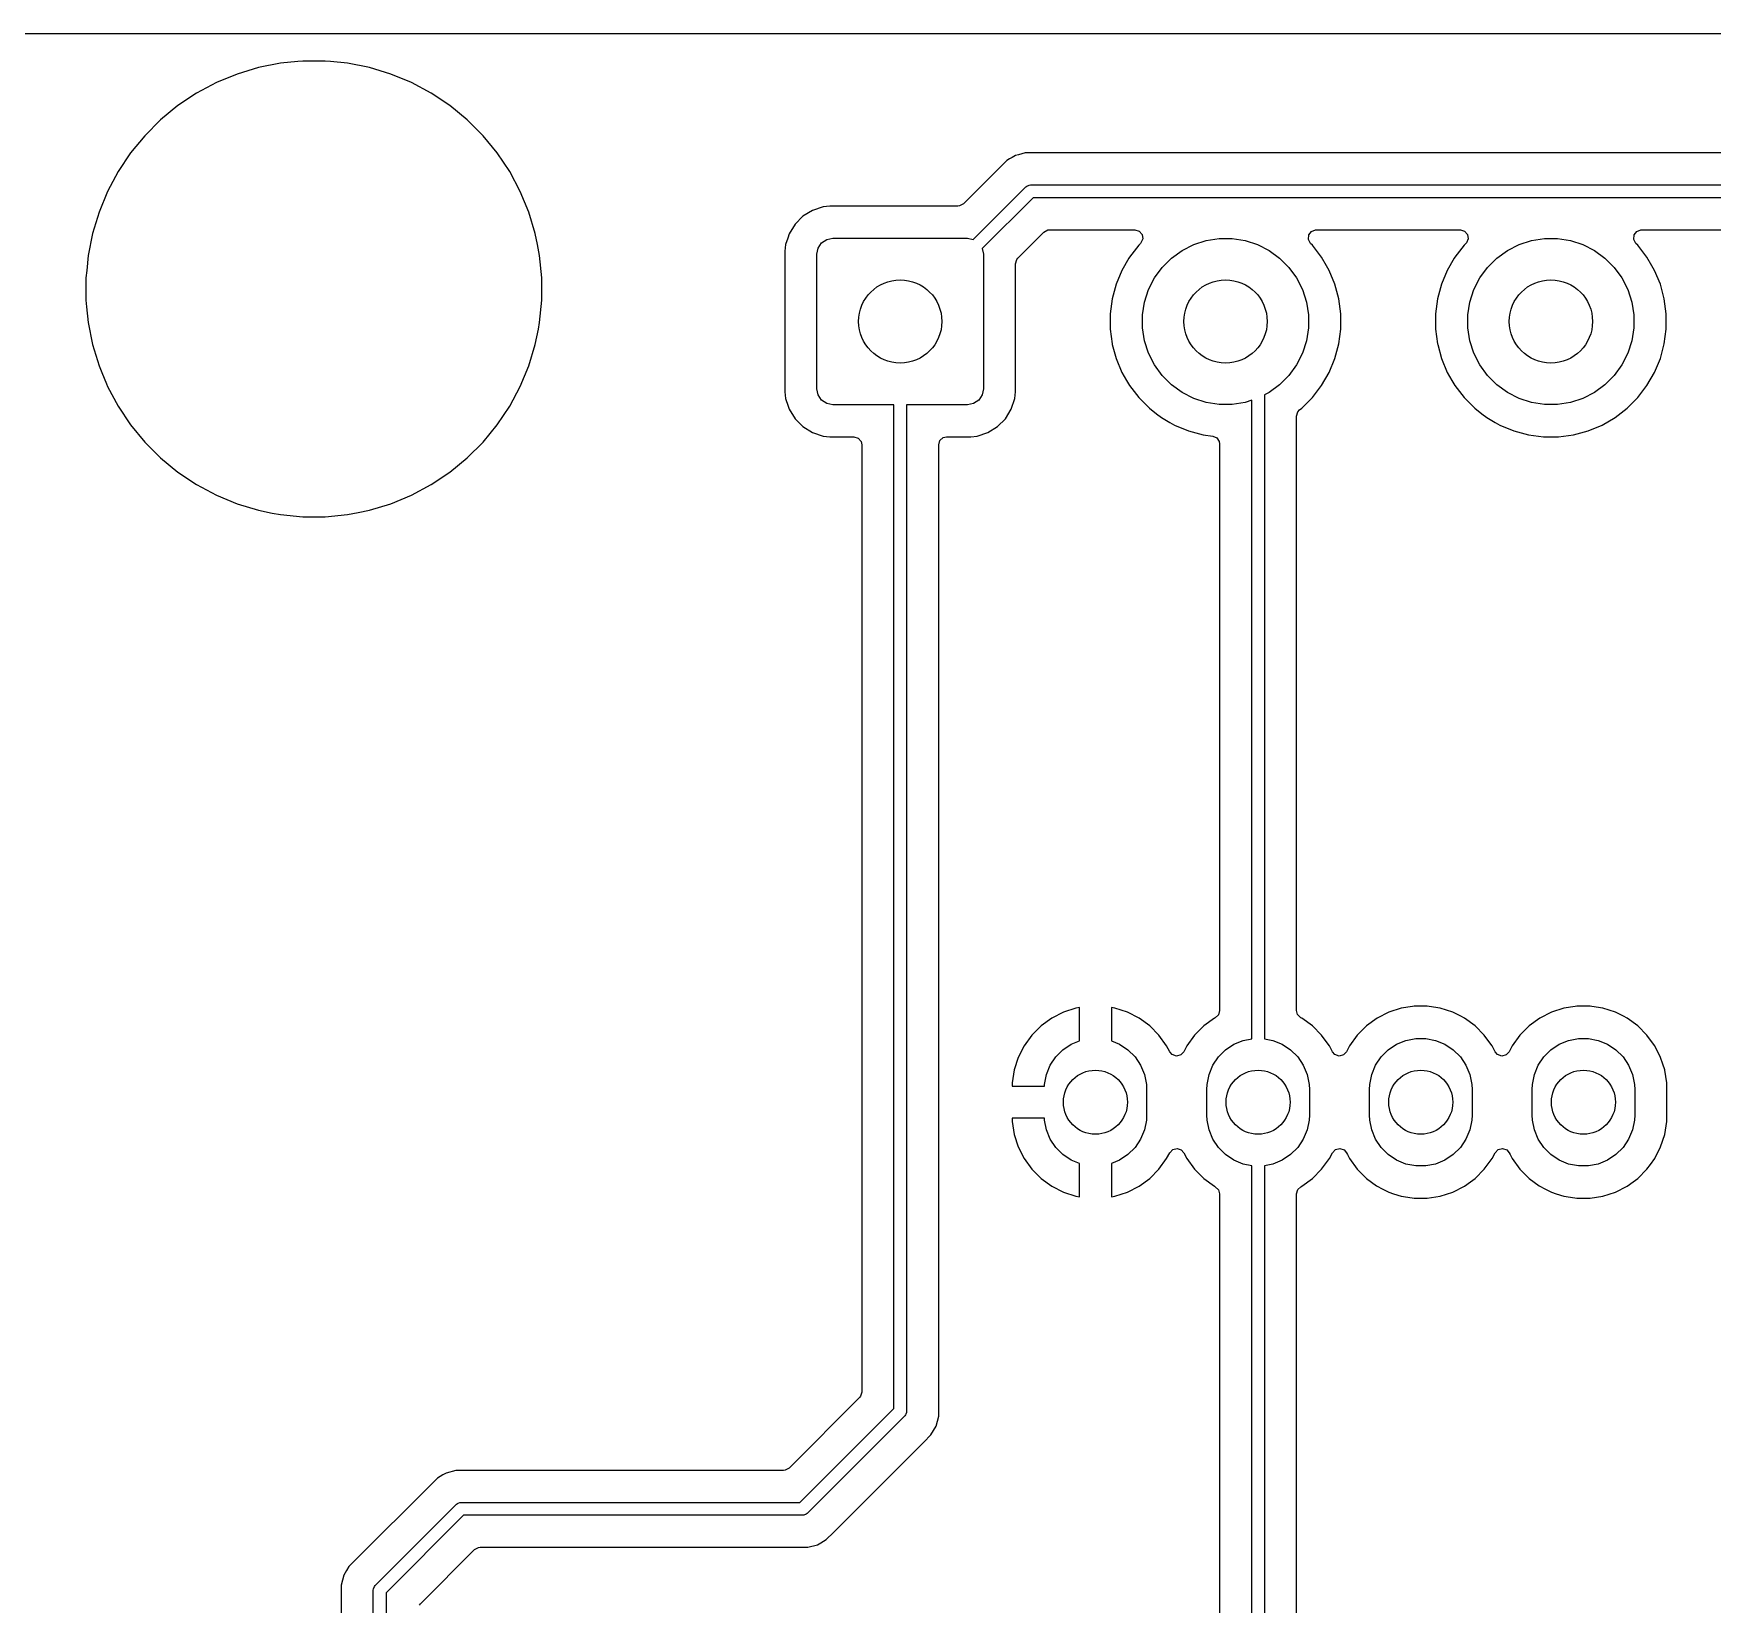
# Model space of a CAD drawing. Extents: x 82 to 229, y -139 to -91.
# Drawn here: x 111.18 to 137.4, y -115.03 to -90.5 of the extents above; entities that cross this region are included whole.
import ezdxf

# ---------------------------------------------------------------- set-up
doc = ezdxf.new("R2010")
doc.units = 0
doc.layers.add('BLACK', color=7, linetype='CONTINUOUS')

msp = doc.modelspace()

# ---------------------------------------------------------------- linework, layer by layer
at = {"layer": 'BLACK', "linetype": 'CONTINUOUS'}
for p, q in [((102.74, -90.5005), (229.3755, -90.5005)), ((115.306132, -90.936662), (115.036592, -90.963209)), ((115.384589, -90.928935), (115.306132, -90.936662)), ((115.734281, -90.928935), (115.384589, -90.928935)), ((115.819113, -90.93729), (115.734281, -90.928935)), ((116.082277, -90.963209), (115.819113, -90.93729)), ((114.358974, -91.132942), (114.035901, -91.266764)), ((114.693619, -91.031429), (114.358974, -91.132942)), ((114.69363, -91.031426), (114.693619, -91.031429)), ((115.036575, -90.963212), (114.69363, -91.031426)), ((115.036592, -90.963209), (115.036575, -90.963212)), ((116.082294, -90.963212), (116.082277, -90.963209)), ((116.425239, -91.031426), (116.082294, -90.963212)), ((116.42525, -91.031429), (116.425239, -91.031426)), ((116.759895, -91.132942), (116.42525, -91.031429)), ((117.082968, -91.266764), (116.759895, -91.132942)), ((113.727496, -91.431611), (113.436754, -91.625879)), ((113.727514, -91.4316), (113.727496, -91.431611)), ((114.035896, -91.266766), (113.727514, -91.4316)), ((114.035901, -91.266764), (114.035896, -91.266766)), ((117.082973, -91.266766), (117.082968, -91.266764)), ((117.391355, -91.4316), (117.082973, -91.266766)), ((117.391362, -91.431604), (117.391355, -91.4316)), ((117.391367, -91.431607), (117.391362, -91.431604)), ((117.682124, -91.625885), (117.391367, -91.431607)), ((113.43674, -91.625889), (113.166425, -91.847731)), ((113.436754, -91.625879), (113.43674, -91.625889)), ((117.682128, -91.625888), (117.682124, -91.625885)), ((117.682129, -91.625889), (117.682128, -91.625888)), ((117.952444, -91.847731), (117.682129, -91.625889)), ((113.166425, -91.847731), (112.919166, -92.09499)), ((118.199703, -92.09499), (117.952444, -91.847731)), ((112.919166, -92.09499), (112.697324, -92.365305)), ((118.199707, -92.094995), (118.199703, -92.09499)), ((118.199708, -92.094996), (118.199707, -92.094995)), ((118.42155, -92.365311), (118.199708, -92.094996)), ((112.697314, -92.365319), (112.503046, -92.656061)), ((112.697324, -92.365305), (112.697314, -92.365319)), ((118.615828, -92.656068), (118.42155, -92.365311)), ((126.377282, -92.483481), (126.265478, -92.595286)), ((126.377285, -92.483479), (126.377282, -92.483481)), ((126.420689, -92.45842), (126.377285, -92.483479)), ((126.464095, -92.43336), (126.420689, -92.45842)), ((126.464096, -92.433359), (126.464095, -92.43336)), ((126.514209, -92.404425), (126.464096, -92.433359)), ((126.51421, -92.404424), (126.514209, -92.404425)), ((126.559587, -92.392265), (126.51421, -92.404424)), ((126.666943, -92.363499), (126.559587, -92.392265)), ((126.825057, -92.363499), (126.666943, -92.363499)), ((126.832653, -92.363499), (126.825057, -92.363499)), ((126.832669, -92.3635), (126.832653, -92.363499)), ((140.629331, -92.3635), (126.832669, -92.3635)), ((112.503035, -92.656079), (112.338201, -92.964461)), ((112.503046, -92.656061), (112.503035, -92.656079)), ((118.780672, -92.964469), (118.615828, -92.656068)), ((126.265478, -92.595286), (125.701582, -93.159181)), ((112.338199, -92.964466), (112.204377, -93.287539)), ((112.338201, -92.964461), (112.338199, -92.964466)), ((118.914493, -93.287541), (118.780672, -92.964469)), ((125.854563, -93.714014), (126.675289, -92.893289)), ((126.675289, -92.893289), (126.690443, -92.880853)), ((126.690443, -92.880853), (126.726491, -92.865921)), ((126.726491, -92.865921), (126.746, -92.864)), ((126.746, -92.864), (140.716, -92.864)), ((112.204377, -93.287539), (112.102864, -93.622184)), ((119.016003, -93.622175), (118.914493, -93.287541)), ((123.344663, -93.261187), (123.195342, -93.353289)), ((123.344668, -93.261185), (123.344663, -93.261187)), ((123.5112, -93.206001), (123.344668, -93.261185)), ((123.511203, -93.206), (123.5112, -93.206001)), ((123.613981, -93.195501), (123.511203, -93.206)), ((123.613998, -93.1955), (123.613981, -93.195501)), ((125.613901, -93.1955), (123.613998, -93.1955)), ((125.640259, -93.192666), (125.613901, -93.1955)), ((125.701582, -93.159181), (125.640259, -93.192666)), ((126.787422, -93.064), (125.995985, -93.855436)), ((140.674578, -93.064), (126.787422, -93.064)), ((123.071289, -93.477342), (122.979187, -93.626663)), ((123.195342, -93.353289), (123.071289, -93.477342)), ((126.958416, -93.600819), (127.019739, -93.567334)), ((127.019739, -93.567334), (127.046097, -93.5645)), ((127.046097, -93.5645), (128.379846, -93.5645)), ((128.379846, -93.5645), (128.446885, -93.584185)), ((131.133844, -93.589233), (131.199308, -93.564816)), ((131.199308, -93.564816), (131.208154, -93.5645)), ((131.208154, -93.5645), (133.459846, -93.5645)), ((133.459846, -93.5645), (133.526885, -93.584185)), ((136.213844, -93.589233), (136.279308, -93.564816)), ((136.279308, -93.564816), (136.288154, -93.5645)), ((136.288154, -93.5645), (138.539846, -93.5645)), ((112.102861, -93.622195), (112.034647, -93.96514)), ((112.102864, -93.622184), (112.102861, -93.622195)), ((119.016004, -93.622181), (119.016003, -93.622175)), ((119.016005, -93.622184), (119.016004, -93.622181)), ((119.016008, -93.622195), (119.016005, -93.622184)), ((119.050023, -93.793204), (119.016008, -93.622195)), ((119.084224, -93.965147), (119.050023, -93.793204)), ((122.924, -93.793204), (122.9135, -93.895983)), ((122.924001, -93.793204), (122.924, -93.793204)), ((122.956756, -93.694355), (122.924001, -93.793203)), ((122.924001, -93.793203), (122.924001, -93.793204)), ((122.979185, -93.626668), (122.956756, -93.694355)), ((122.979187, -93.626663), (122.979185, -93.626668)), ((123.43303, -93.850329), (123.487223, -93.769223)), ((123.487223, -93.769223), (123.568329, -93.71503)), ((123.568329, -93.71503), (123.664, -93.696)), ((123.664, -93.696), (125.764, -93.696)), ((125.764, -93.696), (125.854563, -93.714014)), ((126.550818, -94.008416), (126.958416, -93.600819)), ((128.437406, -93.806302), (128.29373, -93.993545)), ((128.437412, -93.806295), (128.437406, -93.806302)), ((128.467527, -93.776181), (128.437412, -93.806295)), ((128.446885, -93.584185), (128.49264, -93.636989)), ((128.473559, -93.769703), (128.467527, -93.776181)), ((128.502584, -93.706147), (128.473559, -93.769703)), ((128.49264, -93.636989), (128.502584, -93.706147)), ((129.114752, -93.887568), (129.296512, -93.794957)), ((129.296512, -93.794957), (129.490521, -93.731919)), ((129.490521, -93.731919), (129.692003, -93.700007)), ((129.692003, -93.700007), (129.895997, -93.700007)), ((129.895997, -93.700007), (130.097479, -93.731919)), ((130.097479, -93.731919), (130.291488, -93.794957)), ((130.291488, -93.794957), (130.473248, -93.887568)), ((131.086988, -93.714858), (131.091972, -93.645166)), ((131.120473, -93.776181), (131.086988, -93.714858)), ((131.091972, -93.645166), (131.133844, -93.589233)), ((131.150587, -93.806295), (131.120473, -93.776181)), ((131.150592, -93.806301), (131.150587, -93.806295)), ((131.294273, -93.99355), (131.150592, -93.806301)), ((133.517406, -93.806302), (133.37373, -93.993545)), ((133.517412, -93.806295), (133.517406, -93.806302)), ((133.547527, -93.776181), (133.517412, -93.806295)), ((133.526885, -93.584185), (133.57264, -93.636989)), ((133.553559, -93.769703), (133.547527, -93.776181)), ((133.582584, -93.706147), (133.553559, -93.769703)), ((133.57264, -93.636989), (133.582584, -93.706147)), ((134.194752, -93.887568), (134.376512, -93.794957)), ((134.376512, -93.794957), (134.570521, -93.731919)), ((134.570521, -93.731919), (134.772003, -93.700007)), ((134.772003, -93.700007), (134.975997, -93.700007)), ((134.975997, -93.700007), (135.177479, -93.731919)), ((135.177479, -93.731919), (135.371488, -93.794957)), ((135.371488, -93.794957), (135.553248, -93.887568)), ((136.166988, -93.714858), (136.171972, -93.645166)), ((136.200473, -93.776181), (136.166988, -93.714858)), ((136.171972, -93.645166), (136.213844, -93.589233)), ((136.230587, -93.806295), (136.200473, -93.776181)), ((136.230592, -93.806301), (136.230587, -93.806295)), ((136.374273, -93.99355), (136.230592, -93.806301)), ((112.034644, -93.965157), (112.011716, -94.197954)), ((112.034647, -93.96514), (112.034644, -93.965157)), ((119.1185, -94.313154), (119.084224, -93.965147)), ((122.9135, -93.895983), (122.9135, -96.096001)), ((123.414, -93.946), (123.43303, -93.850329)), ((123.414, -96.046), (123.414, -93.946)), ((125.995985, -93.855436), (126.014, -93.946)), ((126.014, -93.946), (126.014, -96.046)), ((126.514499, -94.096096), (126.534184, -94.029058)), ((126.5145, -96.096009), (126.514499, -94.096096)), ((126.534184, -94.029058), (126.550818, -94.008416)), ((128.286014, -94.006909), (128.175719, -94.197943)), ((128.293727, -93.99355), (128.286014, -94.006909)), ((128.29373, -93.993545), (128.293727, -93.993549)), ((128.293727, -93.993549), (128.293727, -93.99355)), ((128.805472, -94.151718), (128.949718, -94.007472)), ((128.949718, -94.007472), (129.114752, -93.887568)), ((130.473248, -93.887568), (130.638282, -94.007472)), ((130.638282, -94.007472), (130.782528, -94.151718)), ((131.370118, -94.124918), (131.294273, -93.99355)), ((133.366014, -94.006909), (133.255719, -94.197943)), ((133.373727, -93.99355), (133.366014, -94.006909)), ((133.37373, -93.993545), (133.373727, -93.993549)), ((133.373727, -93.993549), (133.373727, -93.99355)), ((133.885472, -94.151718), (134.029718, -94.007472)), ((134.029718, -94.007472), (134.194752, -93.887568)), ((135.553248, -93.887568), (135.718282, -94.007472)), ((135.718282, -94.007472), (135.862528, -94.151718)), ((136.450118, -94.124918), (136.374273, -93.99355)), ((112.011716, -94.197954), (112.00037, -94.313154)), ((112.00037, -94.313154), (112.00037, -94.344568)), ((112.00037, -94.344568), (112.00037, -94.662846)), ((119.1185, -94.662846), (119.1185, -94.313154)), ((128.175714, -94.197954), (128.085394, -94.416006)), ((128.175719, -94.197943), (128.175714, -94.197954)), ((128.592957, -94.498512), (128.685568, -94.316752)), ((128.685568, -94.316752), (128.805472, -94.151718)), ((130.782528, -94.151718), (130.902432, -94.316752)), ((130.902432, -94.316752), (130.995043, -94.498512)), ((131.41228, -94.197943), (131.370118, -94.124918)), ((131.412282, -94.197948), (131.41228, -94.197943)), ((131.412284, -94.197951), (131.412282, -94.197948)), ((131.502606, -94.416007), (131.412284, -94.197951)), ((133.255714, -94.197954), (133.165394, -94.416006)), ((133.255719, -94.197943), (133.255714, -94.197954)), ((133.672957, -94.498512), (133.765568, -94.316752)), ((133.765568, -94.316752), (133.885472, -94.151718)), ((135.862528, -94.151718), (135.982432, -94.316752)), ((135.982432, -94.316752), (136.075043, -94.498512)), ((136.49228, -94.197943), (136.450118, -94.124918)), ((136.492282, -94.197948), (136.49228, -94.197943)), ((136.492284, -94.197951), (136.492282, -94.197948)), ((136.582606, -94.416007), (136.492284, -94.197951)), ((128.085394, -94.416006), (128.024306, -94.643989)), ((128.529919, -94.692521), (128.592957, -94.498512)), ((130.995043, -94.498512), (131.058081, -94.692521)), ((131.563693, -94.643986), (131.502606, -94.416007)), ((133.165394, -94.416006), (133.104306, -94.643989)), ((133.609919, -94.692521), (133.672957, -94.498512)), ((136.075043, -94.498512), (136.138081, -94.692521)), ((136.643693, -94.643986), (136.582606, -94.416007)), ((112.00037, -94.662846), (112.010673, -94.767455)), ((112.010673, -94.767455), (112.034644, -95.010842)), ((119.084224, -95.010853), (119.1185, -94.662846)), ((127.993501, -94.877979), (127.9935, -94.877995)), ((127.9935, -94.877995), (127.9935, -95.114004)), ((128.024306, -94.643989), (127.993501, -94.877979)), ((128.498007, -94.894003), (128.529919, -94.692521)), ((128.498007, -95.097997), (128.498007, -94.894003)), ((131.058081, -94.692521), (131.089993, -94.894003)), ((131.089993, -94.894003), (131.089993, -95.097997)), ((131.5945, -94.877989), (131.563693, -94.643986)), ((131.5945, -95.114011), (131.5945, -94.877989)), ((133.073501, -94.877979), (133.0735, -94.877995)), ((133.0735, -94.877995), (133.0735, -95.114004)), ((133.104306, -94.643989), (133.073501, -94.877979)), ((133.578007, -94.894003), (133.609919, -94.692521)), ((133.578007, -95.097997), (133.578007, -94.894003)), ((136.138081, -94.692521), (136.169993, -94.894003)), ((136.169993, -94.894003), (136.169993, -95.097997)), ((136.6745, -94.877989), (136.643693, -94.643986)), ((136.6745, -95.114011), (136.6745, -94.877989)), ((112.034644, -95.010842), (112.034647, -95.010859)), ((112.034647, -95.010859), (112.102861, -95.353804)), ((119.016008, -95.353804), (119.063703, -95.11402)), ((119.063703, -95.11402), (119.084224, -95.010853)), ((127.9935, -95.114004), (127.993501, -95.11402)), ((127.993501, -95.11402), (128.024293, -95.347914)), ((128.529919, -95.299479), (128.498007, -95.097997)), ((131.089993, -95.097997), (131.058081, -95.299479)), ((131.563693, -95.348014), (131.5945, -95.114011)), ((133.0735, -95.114004), (133.073501, -95.11402)), ((133.073501, -95.11402), (133.104293, -95.347914)), ((133.609919, -95.299479), (133.578007, -95.097997)), ((136.169993, -95.097997), (136.138081, -95.299479)), ((136.643693, -95.348014), (136.6745, -95.114011)), ((112.102861, -95.353804), (112.102864, -95.353815)), ((112.102864, -95.353815), (112.204377, -95.68846)), ((118.914493, -95.688459), (119.016003, -95.353825)), ((119.016003, -95.353825), (119.016005, -95.353815)), ((119.016005, -95.353815), (119.016008, -95.353804)), ((128.024293, -95.347914), (128.024307, -95.348014)), ((128.024307, -95.348014), (128.025861, -95.353815)), ((128.025861, -95.353815), (128.085394, -95.575993)), ((128.592957, -95.493488), (128.529919, -95.299479)), ((131.058081, -95.299479), (130.995043, -95.493488)), ((131.502606, -95.575993), (131.563693, -95.348014)), ((133.104293, -95.347914), (133.104307, -95.348014)), ((133.104307, -95.348014), (133.105861, -95.353815)), ((133.105861, -95.353815), (133.165394, -95.575993)), ((133.672957, -95.493488), (133.609919, -95.299479)), ((136.138081, -95.299479), (136.075043, -95.493488)), ((136.582606, -95.575993), (136.643693, -95.348014)), ((128.085394, -95.575993), (128.175714, -95.794045)), ((128.685568, -95.675248), (128.592957, -95.493488)), ((128.805472, -95.840282), (128.685568, -95.675248)), ((130.902432, -95.675248), (130.782528, -95.840282)), ((130.995043, -95.493488), (130.902432, -95.675248)), ((131.412284, -95.794049), (131.502606, -95.575993)), ((133.165394, -95.575993), (133.255714, -95.794045)), ((133.765568, -95.675248), (133.672957, -95.493488)), ((133.885472, -95.840282), (133.765568, -95.675248)), ((135.982432, -95.675248), (135.862528, -95.840282)), ((136.075043, -95.493488), (135.982432, -95.675248)), ((136.492284, -95.794049), (136.582606, -95.575993)), ((112.204377, -95.68846), (112.248022, -95.793828)), ((112.248022, -95.793828), (112.320282, -95.968279)), ((118.780672, -96.011531), (118.914493, -95.688459)), ((128.175714, -95.794045), (128.175719, -95.794056)), ((128.175719, -95.794056), (128.246677, -95.916957)), ((128.246677, -95.916957), (128.293727, -95.99845)), ((128.949718, -95.984528), (128.805472, -95.840282)), ((130.782528, -95.840282), (130.638282, -95.984528)), ((131.294273, -95.99845), (131.412284, -95.794049)), ((133.255714, -95.794045), (133.255719, -95.794056)), ((133.255719, -95.794056), (133.326677, -95.916957)), ((133.326677, -95.916957), (133.373727, -95.99845)), ((134.029718, -95.984528), (133.885472, -95.840282)), ((135.862528, -95.840282), (135.718282, -95.984528)), ((136.374273, -95.99845), (136.492284, -95.794049)), ((112.320282, -95.968279), (112.338199, -96.011533)), ((112.338199, -96.011533), (112.338201, -96.011538)), ((112.338201, -96.011538), (112.503035, -96.31992)), ((118.615828, -96.319932), (118.780672, -96.011531)), ((122.9135, -96.096001), (122.913501, -96.096018)), ((122.913501, -96.096018), (122.924, -96.198796)), ((122.924, -96.198796), (122.924001, -96.198799)), ((122.924001, -96.198799), (122.964137, -96.31992)), ((123.43303, -96.141671), (123.414, -96.046)), ((123.487223, -96.222777), (123.43303, -96.141671)), ((125.99497, -96.141671), (125.940777, -96.222777)), ((126.014, -96.046), (125.99497, -96.141671)), ((126.448814, -96.365334), (126.503999, -96.198797)), ((126.503999, -96.198797), (126.5145, -96.096009)), ((128.293727, -95.99845), (128.293729, -95.998453)), ((128.293729, -95.998453), (128.29373, -95.998454)), ((128.29373, -95.998454), (128.437406, -96.185697)), ((128.437406, -96.185697), (128.437412, -96.185704)), ((128.437412, -96.185704), (128.604295, -96.352587)), ((129.114752, -96.104432), (128.949718, -95.984528)), ((129.296512, -96.197043), (129.114752, -96.104432)), ((129.490521, -96.260081), (129.296512, -96.197043)), ((130.473248, -96.104432), (130.402, -96.140734)), ((130.402, -96.140734), (130.402, -106.196145)), ((130.638282, -95.984528), (130.473248, -96.104432)), ((130.983699, -96.352592), (131.150592, -96.185699)), ((131.150592, -96.185699), (131.294273, -95.99845)), ((133.373727, -95.99845), (133.373729, -95.998453)), ((133.373729, -95.998453), (133.37373, -95.998454)), ((133.37373, -95.998454), (133.517406, -96.185697)), ((133.517406, -96.185697), (133.517412, -96.185704)), ((133.517412, -96.185704), (133.684295, -96.352587)), ((134.194752, -96.104432), (134.029718, -95.984528)), ((134.376512, -96.197043), (134.194752, -96.104432)), ((134.570521, -96.260081), (134.376512, -96.197043)), ((135.371488, -96.197043), (135.177479, -96.260081)), ((135.553248, -96.104432), (135.371488, -96.197043)), ((135.718282, -95.984528), (135.553248, -96.104432)), ((136.063699, -96.352592), (136.230592, -96.185699)), ((136.230592, -96.185699), (136.374273, -95.99845)), ((112.503035, -96.31992), (112.503046, -96.319938)), ((112.503046, -96.319938), (112.697314, -96.61068)), ((118.42155, -96.610689), (118.615828, -96.319932)), ((122.964137, -96.31992), (122.979186, -96.365334)), ((122.979186, -96.365334), (123.071288, -96.514656)), ((123.568329, -96.27697), (123.487223, -96.222777)), ((123.664, -96.296), (123.568329, -96.27697)), ((124.614, -96.296), (123.664, -96.296)), ((124.614, -111.972578), (124.614, -96.296)), ((125.764, -96.296), (124.814, -96.296)), ((124.814, -96.296), (124.814, -112.014)), ((125.859671, -96.27697), (125.764, -96.296)), ((125.940777, -96.222777), (125.859671, -96.27697)), ((126.356712, -96.514656), (126.448814, -96.365334)), ((128.604295, -96.352587), (128.604302, -96.352593)), ((128.604302, -96.352593), (128.714306, -96.437001)), ((128.714306, -96.437001), (128.79155, -96.496273)), ((129.692003, -96.291993), (129.490521, -96.260081)), ((129.895997, -96.291993), (129.692003, -96.291993)), ((130.097479, -96.260081), (129.895997, -96.291993)), ((130.202, -96.226119), (130.097479, -96.260081)), ((130.202, -106.196145), (130.202, -96.226119)), ((130.9025, -96.476048), (130.922185, -96.409009)), ((130.922185, -96.409009), (130.951015, -96.377671)), ((130.951015, -96.377671), (130.983699, -96.352592)), ((133.684295, -96.352587), (133.684302, -96.352593)), ((133.684302, -96.352593), (133.794306, -96.437001)), ((133.794306, -96.437001), (133.87155, -96.496273)), ((134.772003, -96.291993), (134.570521, -96.260081)), ((134.975997, -96.291993), (134.772003, -96.291993)), ((135.177479, -96.260081), (134.975997, -96.291993)), ((135.87645, -96.496273), (136.063699, -96.352592)), ((112.697314, -96.61068), (112.697324, -96.610694)), ((112.697324, -96.610694), (112.919166, -96.881009)), ((118.199708, -96.881004), (118.42155, -96.610689)), ((123.071288, -96.514656), (123.195344, -96.638712)), ((123.195344, -96.638712), (123.344666, -96.730814)), ((126.083334, -96.730814), (126.232656, -96.638712)), ((126.232656, -96.638712), (126.356712, -96.514656)), ((128.79155, -96.496273), (128.922918, -96.572118)), ((128.922918, -96.572118), (128.995943, -96.61428)), ((128.995943, -96.61428), (128.995948, -96.614282)), ((128.995948, -96.614282), (128.995951, -96.614284)), ((128.995951, -96.614284), (129.214007, -96.704606)), ((129.214007, -96.704606), (129.441986, -96.765693)), ((130.9025, -105.758397), (130.9025, -96.476048)), ((133.87155, -96.496273), (134.002918, -96.572118)), ((134.002918, -96.572118), (134.075943, -96.61428)), ((134.075943, -96.61428), (134.075948, -96.614282)), ((134.075948, -96.614282), (134.075951, -96.614284)), ((134.075951, -96.614284), (134.294007, -96.704606)), ((134.294007, -96.704606), (134.521986, -96.765693)), ((135.226014, -96.765693), (135.453993, -96.704606)), ((135.453993, -96.704606), (135.672049, -96.614284)), ((135.672049, -96.614284), (135.87645, -96.496273)), ((112.919166, -96.881009), (113.166425, -97.128268)), ((117.952439, -97.128273), (118.199708, -96.881004)), ((123.344666, -96.730814), (123.511203, -96.785999)), ((123.511203, -96.785999), (123.613991, -96.7965)), ((123.613991, -96.7965), (123.9895, -96.796499)), ((123.9895, -96.796499), (124.056539, -96.816183)), ((124.056539, -96.816183), (124.102294, -96.868987)), ((124.102294, -96.868987), (124.1135, -96.920499)), ((124.1135, -96.920499), (124.1135, -111.713903)), ((125.3145, -96.920499), (125.334185, -96.85346)), ((125.3145, -112.093057), (125.3145, -96.920499)), ((125.334185, -96.85346), (125.386989, -96.807705)), ((125.386989, -96.807705), (125.4385, -96.796499)), ((125.4385, -96.796499), (125.814002, -96.796499)), ((125.814002, -96.796499), (125.814008, -96.796499)), ((125.814008, -96.796499), (125.916797, -96.785999)), ((125.916797, -96.785999), (126.083334, -96.730814)), ((129.441986, -96.765693), (129.593686, -96.785664)), ((129.593686, -96.785664), (129.657582, -96.81393)), ((129.657582, -96.81393), (129.696053, -96.872255)), ((129.696053, -96.872255), (129.7015, -96.908603)), ((129.7015, -96.908603), (129.7015, -105.758397)), ((134.521986, -96.765693), (134.755989, -96.7965)), ((134.755989, -96.7965), (134.755996, -96.7965)), ((134.755996, -96.7965), (134.992004, -96.7965)), ((134.992004, -96.7965), (134.992011, -96.7965)), ((134.992011, -96.7965), (135.226014, -96.765693)), ((113.166425, -97.128268), (113.16643, -97.128272)), ((113.16643, -97.128272), (113.166431, -97.128273)), ((113.166431, -97.128273), (113.436746, -97.350115)), ((117.682124, -97.350115), (117.952439, -97.128273)), ((113.436746, -97.350115), (113.727503, -97.544393)), ((117.391367, -97.544393), (117.682124, -97.350115)), ((113.727503, -97.544393), (113.727512, -97.544398)), ((113.727512, -97.544398), (113.727514, -97.544399)), ((113.727514, -97.544399), (114.035896, -97.709233)), ((114.035896, -97.709233), (114.035898, -97.709233)), ((114.035898, -97.709233), (114.035904, -97.709237)), ((114.035904, -97.709237), (114.358976, -97.843058)), ((116.759894, -97.843058), (117.082966, -97.709237)), ((117.082966, -97.709237), (117.391367, -97.544393)), ((114.358976, -97.843058), (114.69361, -97.944568)), ((114.69361, -97.944568), (114.693616, -97.944569)), ((114.693616, -97.944569), (114.693619, -97.94457)), ((114.693619, -97.94457), (114.69363, -97.944573)), ((114.69363, -97.944573), (114.908686, -97.987349)), ((114.908686, -97.987349), (115.036582, -98.012789)), ((115.036582, -98.012789), (115.384589, -98.047065)), ((115.734281, -98.047065), (116.082288, -98.012789)), ((116.082288, -98.012789), (116.252047, -97.979021)), ((116.252047, -97.979021), (116.425239, -97.944573)), ((116.425239, -97.944573), (116.42525, -97.94457)), ((116.42525, -97.944569), (116.42526, -97.944568)), ((116.42525, -97.94457), (116.42525, -97.944569)), ((116.42526, -97.944568), (116.759894, -97.843058)), ((115.384589, -98.047065), (115.384592, -98.047065)), ((115.384592, -98.047065), (115.734278, -98.047065)), ((115.734278, -98.047065), (115.734281, -98.047065)), ((127.08065, -105.87614), (126.915105, -105.996417)), ((127.26297, -105.783244), (127.08065, -105.87614)), ((127.457586, -105.720009), (127.26297, -105.783244)), ((127.512, -105.71139), (127.457586, -105.720009)), ((127.512, -106.229809), (127.512, -105.71139)), ((128.066413, -105.720009), (128.012, -105.71139)), ((128.012, -105.71139), (128.012, -106.229809)), ((128.261029, -105.783244), (128.066413, -105.720009)), ((128.443349, -105.87614), (128.261029, -105.783244)), ((128.608895, -105.996417), (128.443349, -105.87614)), ((129.620389, -105.875712), (129.454786, -105.996028)), ((129.6338, -105.868879), (129.620389, -105.875712)), ((129.681815, -105.825436), (129.6338, -105.868879)), ((129.7015, -105.758397), (129.681815, -105.825436)), ((130.919406, -105.820903), (130.9025, -105.758397)), ((130.9702, -105.868879), (130.919406, -105.820903)), ((130.98361, -105.875712), (130.9702, -105.868879)), ((131.149213, -105.996028), (130.98361, -105.875712)), ((132.160386, -105.875715), (131.994786, -105.996028)), ((132.342776, -105.782781), (132.160386, -105.875715)), ((132.537465, -105.719522), (132.342776, -105.782781)), ((132.715329, -105.691351), (132.537465, -105.719522)), ((132.739648, -105.6875), (132.715329, -105.691351)), ((132.944352, -105.6875), (132.739648, -105.6875)), ((132.971995, -105.691878), (132.944352, -105.6875)), ((133.146534, -105.719522), (132.971995, -105.691878)), ((133.341223, -105.782781), (133.146534, -105.719522)), ((133.466653, -105.846691), (133.341223, -105.782781)), ((133.52361, -105.875713), (133.466653, -105.846691)), ((133.523612, -105.875714), (133.52361, -105.875713)), ((133.523613, -105.875715), (133.523612, -105.875714)), ((133.689213, -105.996028), (133.523613, -105.875715)), ((134.700386, -105.875715), (134.534786, -105.996028)), ((134.882776, -105.782781), (134.700386, -105.875715)), ((135.077465, -105.719522), (134.882776, -105.782781)), ((135.255329, -105.691351), (135.077465, -105.719522)), ((135.279648, -105.6875), (135.255329, -105.691351)), ((135.484352, -105.6875), (135.279648, -105.6875)), ((135.511995, -105.691878), (135.484352, -105.6875)), ((135.686534, -105.719522), (135.511995, -105.691878)), ((135.881223, -105.782781), (135.686534, -105.719522)), ((136.006653, -105.846691), (135.881223, -105.782781)), ((136.06361, -105.875713), (136.006653, -105.846691)), ((136.063612, -105.875714), (136.06361, -105.875713)), ((136.063613, -105.875715), (136.063612, -105.875714)), ((136.229213, -105.996028), (136.063613, -105.875715)), ((126.770417, -106.141105), (126.65014, -106.30665)), ((126.915104, -105.996417), (126.770417, -106.141104)), ((126.770417, -106.141104), (126.770417, -106.141105)), ((126.915105, -105.996417), (126.915104, -105.996417)), ((128.753582, -106.141104), (128.608895, -105.996417)), ((128.753582, -106.141105), (128.753582, -106.141104)), ((128.873861, -106.306652), (128.753582, -106.141105)), ((129.310028, -106.140786), (129.189713, -106.306388)), ((129.454786, -105.996028), (129.310028, -106.140786)), ((131.293971, -106.140786), (131.149213, -105.996028)), ((131.397508, -106.283296), (131.293971, -106.140786)), ((131.850028, -106.140786), (131.729715, -106.306386)), ((131.994786, -105.996028), (131.850028, -106.140786)), ((133.833971, -106.140786), (133.689213, -105.996028)), ((133.937508, -106.283296), (133.833971, -106.140786)), ((134.390028, -106.140786), (134.269715, -106.306386)), ((134.534786, -105.996028), (134.390028, -106.140786)), ((136.373971, -106.140786), (136.229213, -105.996028)), ((136.477508, -106.283296), (136.373971, -106.140786)), ((126.65014, -106.30665), (126.557244, -106.488968)), ((127.143592, -106.480485), (127.254485, -106.369592)), ((127.254485, -106.369592), (127.384883, -106.282463)), ((127.384883, -106.282463), (127.512, -106.229809)), ((128.012, -106.229809), (128.139117, -106.282463)), ((128.139117, -106.282463), (128.269515, -106.369592)), ((128.269515, -106.369592), (128.380408, -106.480485)), ((128.921234, -106.399628), (128.873861, -106.306652)), ((128.960272, -106.444682), (128.921234, -106.399628)), ((129.142203, -106.39963), (129.094228, -106.450426)), ((129.189713, -106.306388), (129.142203, -106.39963)), ((129.683592, -106.480485), (129.794485, -106.369592)), ((129.794485, -106.369592), (129.924883, -106.282463)), ((129.924883, -106.282463), (130.069772, -106.222448)), ((130.069772, -106.222448), (130.202, -106.196145)), ((130.402, -106.196145), (130.534228, -106.222448)), ((130.534228, -106.222448), (130.679117, -106.282463)), ((130.679117, -106.282463), (130.809515, -106.369592)), ((130.809515, -106.369592), (130.920408, -106.480485)), ((131.414287, -106.30639), (131.397508, -106.283296)), ((131.414419, -106.30665), (131.414287, -106.30639)), ((131.461515, -106.39908), (131.414419, -106.30665)), ((131.500554, -106.444134), (131.461515, -106.39908)), ((131.682485, -106.39908), (131.63451, -106.449876)), ((131.729715, -106.306386), (131.682485, -106.39908)), ((132.223592, -106.480485), (132.334485, -106.369592)), ((132.334485, -106.369592), (132.464883, -106.282463)), ((132.464883, -106.282463), (132.609772, -106.222448)), ((132.609772, -106.222448), (132.763586, -106.191852)), ((132.763586, -106.191852), (132.920414, -106.191852)), ((132.920414, -106.191852), (133.074228, -106.222448)), ((133.074228, -106.222448), (133.219117, -106.282463)), ((133.219117, -106.282463), (133.349515, -106.369592)), ((133.349515, -106.369592), (133.460408, -106.480485)), ((133.954287, -106.30639), (133.937508, -106.283296)), ((133.954419, -106.30665), (133.954287, -106.30639)), ((134.001515, -106.39908), (133.954419, -106.30665)), ((134.040554, -106.444134), (134.001515, -106.39908)), ((134.222485, -106.39908), (134.17451, -106.449876)), ((134.269715, -106.306386), (134.222485, -106.39908)), ((134.763592, -106.480485), (134.874485, -106.369592)), ((134.874485, -106.369592), (135.004883, -106.282463)), ((135.004883, -106.282463), (135.149772, -106.222448)), ((135.149772, -106.222448), (135.303586, -106.191852)), ((135.303586, -106.191852), (135.460414, -106.191852)), ((135.460414, -106.191852), (135.614228, -106.222448)), ((135.614228, -106.222448), (135.759117, -106.282463)), ((135.759117, -106.282463), (135.889515, -106.369592)), ((135.889515, -106.369592), (136.000408, -106.480485)), ((136.494287, -106.30639), (136.477508, -106.283296)), ((136.494419, -106.30665), (136.494287, -106.30639)), ((136.587218, -106.488776), (136.494419, -106.30665)), ((126.494009, -106.683582), (126.462, -106.885682)), ((126.557244, -106.488968), (126.494009, -106.683582)), ((126.996448, -106.755772), (127.056463, -106.610883)), ((127.056463, -106.610883), (127.143592, -106.480485)), ((128.380408, -106.480485), (128.467537, -106.610883)), ((128.467537, -106.610883), (128.527552, -106.755772)), ((129.026407, -106.46722), (128.960272, -106.444682)), ((129.094228, -106.450426), (129.026407, -106.46722)), ((129.536448, -106.755772), (129.596463, -106.610883)), ((129.596463, -106.610883), (129.683592, -106.480485)), ((130.920408, -106.480485), (131.007537, -106.610883)), ((131.007537, -106.610883), (131.067552, -106.755772)), ((131.566689, -106.466671), (131.500554, -106.444134)), ((131.63451, -106.449876), (131.566689, -106.466671)), ((132.076448, -106.755772), (132.136463, -106.610883)), ((132.136463, -106.610883), (132.223592, -106.480485)), ((133.460408, -106.480485), (133.547537, -106.610883)), ((133.547537, -106.610883), (133.607552, -106.755772)), ((134.106689, -106.466671), (134.040554, -106.444134)), ((134.17451, -106.449876), (134.106689, -106.466671)), ((134.616448, -106.755772), (134.676463, -106.610883)), ((134.676463, -106.610883), (134.763592, -106.480485)), ((136.000408, -106.480485), (136.087537, -106.610883)), ((136.087537, -106.610883), (136.147552, -106.755772)), ((136.587218, -106.488778), (136.587218, -106.488776)), ((136.58722, -106.488781), (136.587218, -106.488778)), ((136.621127, -106.593137), (136.58722, -106.488781)), ((136.650477, -106.683465), (136.621127, -106.593137)), ((136.651195, -106.688), (136.650477, -106.683465)), ((136.6825, -106.885648), (136.651195, -106.688)), ((126.462, -106.885682), (126.462, -106.938)), ((126.462, -106.938), (126.964456, -106.938)), ((126.964456, -106.938), (126.965852, -106.909586)), ((126.965852, -106.909586), (126.996448, -106.755772)), ((128.527552, -106.755772), (128.558148, -106.909586)), ((128.558148, -106.909586), (128.562, -106.988)), ((129.502, -106.988), (129.505852, -106.909586)), ((129.505852, -106.909586), (129.536448, -106.755772)), ((131.067552, -106.755772), (131.098148, -106.909586)), ((131.098148, -106.909586), (131.102, -106.988)), ((132.042, -106.988), (132.045852, -106.909586)), ((132.045852, -106.909586), (132.076448, -106.755772)), ((133.607552, -106.755772), (133.638148, -106.909586)), ((133.638148, -106.909586), (133.642, -106.988)), ((134.582, -106.988), (134.585852, -106.909586)), ((134.585852, -106.909586), (134.616448, -106.755772)), ((136.147552, -106.755772), (136.178148, -106.909586)), ((136.178148, -106.909586), (136.182, -106.988)), ((136.6825, -107.490352), (136.6825, -106.885648)), ((128.562, -106.988), (128.562, -107.388)), ((129.502, -107.388), (129.502, -106.988)), ((131.102, -106.988), (131.102, -107.388)), ((132.042, -107.388), (132.042, -106.988)), ((133.642, -106.988), (133.642, -107.388)), ((134.582, -107.388), (134.582, -106.988)), ((136.182, -106.988), (136.182, -107.388)), ((126.462, -107.438), (126.462, -107.490317)), ((126.964456, -107.438), (126.462, -107.438)), ((126.965852, -107.466414), (126.964456, -107.438)), ((126.996448, -107.620228), (126.965852, -107.466414)), ((128.558148, -107.466414), (128.527552, -107.620228)), ((128.562, -107.388), (128.558148, -107.466414)), ((129.505852, -107.466414), (129.502, -107.388)), ((129.536448, -107.620228), (129.505852, -107.466414)), ((131.098148, -107.466414), (131.067552, -107.620228)), ((131.102, -107.388), (131.098148, -107.466414)), ((132.045852, -107.466414), (132.042, -107.388)), ((132.076448, -107.620228), (132.045852, -107.466414)), ((133.638148, -107.466414), (133.607552, -107.620228)), ((133.642, -107.388), (133.638148, -107.466414)), ((134.585852, -107.466414), (134.582, -107.388)), ((134.616448, -107.620228), (134.585852, -107.466414)), ((136.178148, -107.466414), (136.147552, -107.620228)), ((136.182, -107.388), (136.178148, -107.466414)), ((126.462, -107.490317), (126.494009, -107.692417)), ((126.494009, -107.692417), (126.557244, -107.887031)), ((127.056463, -107.765117), (126.996448, -107.620228)), ((128.527552, -107.620228), (128.467537, -107.765117)), ((129.596463, -107.765117), (129.536448, -107.620228)), ((131.067552, -107.620228), (131.007537, -107.765117)), ((132.136463, -107.765117), (132.076448, -107.620228)), ((133.607552, -107.620228), (133.547537, -107.765117)), ((134.676463, -107.765117), (134.616448, -107.620228)), ((136.147552, -107.620228), (136.087537, -107.765117)), ((136.58722, -107.887219), (136.650477, -107.692534)), ((136.650477, -107.692534), (136.6825, -107.490352)), ((126.557244, -107.887031), (126.65014, -108.069349)), ((127.143592, -107.895515), (127.056463, -107.765117)), ((127.254485, -108.006408), (127.143592, -107.895515)), ((128.380408, -107.895515), (128.269515, -108.006408)), ((128.467537, -107.765117), (128.380408, -107.895515)), ((128.873861, -108.069347), (128.921234, -107.976371)), ((128.921234, -107.976371), (128.969208, -107.925575)), ((128.969208, -107.925575), (129.037028, -107.908779)), ((129.037028, -107.908779), (129.103164, -107.931316)), ((129.103164, -107.931316), (129.142203, -107.976369)), ((129.142203, -107.976369), (129.189713, -108.069611)), ((129.683592, -107.895515), (129.596463, -107.765117)), ((129.794485, -108.006408), (129.683592, -107.895515)), ((130.920408, -107.895515), (130.809515, -108.006408)), ((131.007537, -107.765117), (130.920408, -107.895515)), ((131.414287, -108.06961), (131.461516, -107.976917)), ((131.461516, -107.976917), (131.509489, -107.926123)), ((131.509489, -107.926123), (131.57731, -107.909328)), ((131.57731, -107.909328), (131.643445, -107.931865)), ((131.643445, -107.931865), (131.682483, -107.976917)), ((131.682483, -107.976917), (131.696377, -108.004184)), ((132.223592, -107.895515), (132.136463, -107.765117)), ((132.334485, -108.006408), (132.223592, -107.895515)), ((133.460408, -107.895515), (133.349515, -108.006408)), ((133.547537, -107.765117), (133.460408, -107.895515)), ((133.954287, -108.06961), (134.001516, -107.976917)), ((134.001516, -107.976917), (134.049489, -107.926123)), ((134.049489, -107.926123), (134.11731, -107.909328)), ((134.11731, -107.909328), (134.183445, -107.931865)), ((134.183445, -107.931865), (134.222483, -107.976917)), ((134.222483, -107.976917), (134.236377, -108.004184)), ((134.763592, -107.895515), (134.676463, -107.765117)), ((134.874485, -108.006408), (134.763592, -107.895515)), ((136.000408, -107.895515), (135.889515, -108.006408)), ((136.087537, -107.765117), (136.000408, -107.895515)), ((136.494287, -108.06961), (136.58722, -107.887219)), ((126.65014, -108.069349), (126.770417, -108.234894)), ((126.770417, -108.234894), (126.770417, -108.234895)), ((126.770417, -108.234895), (126.915104, -108.379582)), ((127.384883, -108.093537), (127.254485, -108.006408)), ((127.512, -108.14619), (127.384883, -108.093537)), ((127.512, -108.664607), (127.512, -108.14619)), ((128.139117, -108.093537), (128.012, -108.14619)), ((128.012, -108.14619), (128.012, -108.664606)), ((128.269515, -108.006408), (128.139117, -108.093537)), ((128.608895, -108.379582), (128.753582, -108.234895)), ((128.753582, -108.234894), (128.873861, -108.069347)), ((128.753582, -108.234895), (128.753582, -108.234894)), ((129.189713, -108.069611), (129.310028, -108.235213)), ((129.310028, -108.235213), (129.310034, -108.235219)), ((129.310034, -108.235219), (129.454781, -108.379966)), ((129.924883, -108.093537), (129.794485, -108.006408)), ((130.069772, -108.153552), (129.924883, -108.093537)), ((130.202, -108.179854), (130.069772, -108.153552)), ((130.202, -137.16), (130.202, -108.179854)), ((130.534228, -108.153552), (130.402, -108.179854)), ((130.402, -108.179854), (130.402, -137.118578)), ((130.679117, -108.093537), (130.534228, -108.153552)), ((130.809515, -108.006408), (130.679117, -108.093537)), ((131.149219, -108.379966), (131.293966, -108.235219)), ((131.293966, -108.235219), (131.293968, -108.235215)), ((131.293968, -108.235215), (131.293971, -108.235213)), ((131.293971, -108.235213), (131.414284, -108.069614)), ((131.414284, -108.069614), (131.414286, -108.069611)), ((131.414286, -108.069611), (131.414287, -108.06961)), ((131.696377, -108.004184), (131.729715, -108.069614)), ((131.729715, -108.069614), (131.850028, -108.235213)), ((131.850028, -108.235213), (131.994786, -108.379971)), ((132.464883, -108.093537), (132.334485, -108.006408)), ((132.609772, -108.153552), (132.464883, -108.093537)), ((132.763586, -108.184148), (132.609772, -108.153552)), ((132.920414, -108.184148), (132.763586, -108.184148)), ((133.074228, -108.153552), (132.920414, -108.184148)), ((133.219117, -108.093537), (133.074228, -108.153552)), ((133.349515, -108.006408), (133.219117, -108.093537)), ((133.689219, -108.379966), (133.833966, -108.235219)), ((133.833966, -108.235219), (133.833968, -108.235215)), ((133.833968, -108.235215), (133.833971, -108.235213)), ((133.833971, -108.235213), (133.954284, -108.069614)), ((133.954284, -108.069614), (133.954286, -108.069611)), ((133.954286, -108.069611), (133.954287, -108.06961)), ((134.236377, -108.004184), (134.269715, -108.069614)), ((134.269715, -108.069614), (134.390028, -108.235213)), ((134.390028, -108.235213), (134.534786, -108.379971)), ((135.004883, -108.093537), (134.874485, -108.006408)), ((135.149772, -108.153552), (135.004883, -108.093537)), ((135.303586, -108.184148), (135.149772, -108.153552)), ((135.460414, -108.184148), (135.303586, -108.184148)), ((135.614228, -108.153552), (135.460414, -108.184148)), ((135.759117, -108.093537), (135.614228, -108.153552)), ((135.889515, -108.006408), (135.759117, -108.093537)), ((136.229219, -108.379966), (136.373966, -108.235219)), ((136.373966, -108.235219), (136.373968, -108.235215)), ((136.373968, -108.235215), (136.373971, -108.235213)), ((136.373971, -108.235213), (136.426732, -108.16259)), ((136.426732, -108.16259), (136.494287, -108.06961)), ((126.915104, -108.379582), (127.08065, -108.499859)), ((127.08065, -108.499859), (127.262968, -108.592754)), ((128.261031, -108.592754), (128.443349, -108.499859)), ((128.443349, -108.499859), (128.608894, -108.379582)), ((128.608894, -108.379582), (128.608895, -108.379582)), ((129.454781, -108.379966), (129.62039, -108.500287)), ((129.62039, -108.500287), (129.633793, -108.507116)), ((129.633793, -108.507116), (129.684589, -108.555088)), ((130.922185, -108.550562), (130.970206, -108.507116)), ((130.970206, -108.507116), (130.98361, -108.500287)), ((130.98361, -108.500287), (131.149219, -108.379966)), ((131.994786, -108.379971), (132.149749, -108.492556)), ((132.149749, -108.492556), (132.16039, -108.500287)), ((132.16039, -108.500287), (132.241499, -108.541614)), ((133.341219, -108.59322), (133.52361, -108.500287)), ((133.52361, -108.500287), (133.61659, -108.432732)), ((133.61659, -108.432732), (133.689213, -108.379971)), ((133.689213, -108.379971), (133.689215, -108.379968)), ((133.689215, -108.379968), (133.689219, -108.379966)), ((134.534786, -108.379971), (134.689749, -108.492556)), ((134.689749, -108.492556), (134.70039, -108.500287)), ((134.70039, -108.500287), (134.781499, -108.541614)), ((135.881219, -108.59322), (136.06361, -108.500287)), ((136.06361, -108.500287), (136.15659, -108.432732)), ((136.15659, -108.432732), (136.229213, -108.379971)), ((136.229213, -108.379971), (136.229215, -108.379968)), ((136.229215, -108.379968), (136.229219, -108.379966)), ((127.262968, -108.592754), (127.457578, -108.655988)), ((127.457578, -108.655988), (127.512, -108.664607)), ((128.012, -108.664606), (128.066421, -108.655988)), ((128.066421, -108.655988), (128.261031, -108.592754)), ((129.684589, -108.555088), (129.7015, -108.617601)), ((129.7015, -108.617601), (129.7015, -137.07333)), ((130.9025, -108.617601), (130.922185, -108.550562)), ((130.9025, -109.583298), (130.9025, -108.617601)), ((132.241499, -108.541614), (132.342776, -108.593218)), ((132.342776, -108.593218), (132.342778, -108.593218)), ((132.342778, -108.593218), (132.342781, -108.59322)), ((132.342781, -108.59322), (132.417818, -108.617601)), ((132.417818, -108.617601), (132.537465, -108.656477)), ((132.537465, -108.656477), (132.638557, -108.672488)), ((132.638557, -108.672488), (132.739648, -108.6885)), ((132.739648, -108.6885), (132.739649, -108.6885)), ((132.739649, -108.6885), (132.944351, -108.6885)), ((132.944351, -108.6885), (132.944352, -108.6885)), ((132.944352, -108.6885), (133.146534, -108.656477)), ((133.146534, -108.656477), (133.341219, -108.59322)), ((134.781499, -108.541614), (134.882776, -108.593218)), ((134.882776, -108.593218), (134.882778, -108.593218)), ((134.882778, -108.593218), (134.882781, -108.59322)), ((134.882781, -108.59322), (134.957818, -108.617601)), ((134.957818, -108.617601), (135.077465, -108.656477)), ((135.077465, -108.656477), (135.178557, -108.672488)), ((135.178557, -108.672488), (135.279648, -108.6885)), ((135.279648, -108.6885), (135.279649, -108.6885)), ((135.279649, -108.6885), (135.484351, -108.6885)), ((135.484351, -108.6885), (135.484352, -108.6885)), ((135.484352, -108.6885), (135.686534, -108.656477)), ((135.686534, -108.656477), (135.881219, -108.59322)), ((130.9025, -136.859903), (130.9025, -109.583298)), ((124.077181, -111.801584), (122.977584, -112.901181)), ((124.093815, -111.780942), (124.077181, -111.801584)), ((124.1135, -111.713903), (124.093815, -111.780942)), ((123.148578, -113.438), (124.614, -111.972578)), ((124.78471, -112.084711), (123.260711, -113.608711)), ((124.797147, -112.069558), (124.78471, -112.084711)), ((124.80152, -112.058999), (124.797147, -112.069558)), ((124.812079, -112.033509), (124.80152, -112.058999)), ((124.814, -112.014), (124.812079, -112.033509)), ((125.273577, -112.245784), (125.3145, -112.093057)), ((125.082716, -112.49452), (125.19452, -112.382716)), ((125.19452, -112.382716), (125.273577, -112.245784)), ((123.68073, -113.896504), (125.072506, -112.504728)), ((125.072506, -112.504728), (125.072511, -112.504724)), ((125.072511, -112.504724), (125.082714, -112.49452)), ((125.082714, -112.49452), (125.082716, -112.49452)), ((117.624209, -112.978425), (117.574096, -113.007359)), ((117.624212, -112.978424), (117.624209, -112.978425)), ((117.624214, -112.978423), (117.624212, -112.978424)), ((117.624215, -112.978423), (117.624214, -112.978423)), ((117.776942, -112.9375), (117.624215, -112.978423)), ((117.935057, -112.9375), (117.776942, -112.9375)), ((122.889903, -112.9375), (117.935057, -112.9375)), ((122.916261, -112.934666), (122.889903, -112.9375)), ((122.977584, -112.901181), (122.916261, -112.934666)), ((117.487282, -113.057481), (116.105481, -114.439282)), ((117.487285, -113.057479), (117.487282, -113.057481)), ((117.530689, -113.03242), (117.487285, -113.057479)), ((117.574095, -113.00736), (117.530689, -113.03242)), ((117.574096, -113.007359), (117.574095, -113.00736)), ((116.515289, -114.737289), (117.785289, -113.467289)), ((117.785289, -113.467289), (117.800442, -113.454853)), ((117.800442, -113.454853), (117.811, -113.450479)), ((117.811, -113.450479), (117.836491, -113.439921)), ((117.836491, -113.439921), (117.856, -113.438)), ((117.856, -113.438), (123.148578, -113.438)), ((117.897422, -113.638), (116.686, -114.849422)), ((123.19, -113.638), (117.897422, -113.638)), ((123.209509, -113.636079), (123.19, -113.638)), ((123.245557, -113.621147), (123.209509, -113.636079)), ((123.260711, -113.608711), (123.245557, -113.621147)), ((123.471904, -114.068639), (123.558716, -114.01852)), ((123.558716, -114.01852), (123.67052, -113.906716)), ((123.67052, -113.906714), (123.680728, -113.896507)), ((123.67052, -113.906716), (123.67052, -113.906714)), ((123.680728, -113.896507), (123.68073, -113.896504)), ((117.222819, -115.020416), (118.068416, -114.174819)), ((118.068416, -114.174819), (118.129739, -114.141334)), ((118.129739, -114.141334), (118.156097, -114.1385)), ((118.156097, -114.1385), (123.103331, -114.1385)), ((123.103331, -114.1385), (123.103347, -114.138501)), ((123.103347, -114.138501), (123.110943, -114.138501)), ((123.110943, -114.138501), (123.269054, -114.138501)), ((123.269054, -114.138501), (123.269057, -114.138501)), ((123.269057, -114.138501), (123.421785, -114.097577)), ((123.421785, -114.097577), (123.471904, -114.068639)), ((116.070532, -114.499816), (116.026423, -114.576215)), ((116.10548, -114.439284), (116.070532, -114.499816)), ((116.105481, -114.439282), (116.10548, -114.439284)), ((116.026423, -114.576215), (115.985499, -114.728943)), ((115.985499, -114.728943), (115.985499, -114.728945)), ((115.985499, -114.728945), (115.985499, -114.897046)), ((116.486, -114.808), (116.487921, -114.788491)), ((116.486, -121.158), (116.486, -114.808)), ((116.487921, -114.788491), (116.502853, -114.752443)), ((116.502853, -114.752443), (116.515289, -114.737289)), ((115.985499, -114.897046), (115.9855, -114.897059)), ((115.9855, -114.897059), (115.9855, -122.089)), ((116.686, -114.849422), (116.686, -121.158)), ((117.206185, -115.041058), (117.222819, -115.020416))]:
    msp.add_line(p, q, dxfattribs=at)
at = {"layer": 'BLACK'}
for centre, radius in [((124.714, -94.996), 0.65), ((129.794, -94.996), 0.65), ((134.874, -94.996), 0.65), ((127.762, -107.188), 0.5), ((130.302, -107.188), 0.5), ((132.842, -107.188), 0.5), ((135.382, -107.188), 0.5)]:
    msp.add_circle(centre, radius, dxfattribs=at)

doc.saveas('drawing.dxf')
